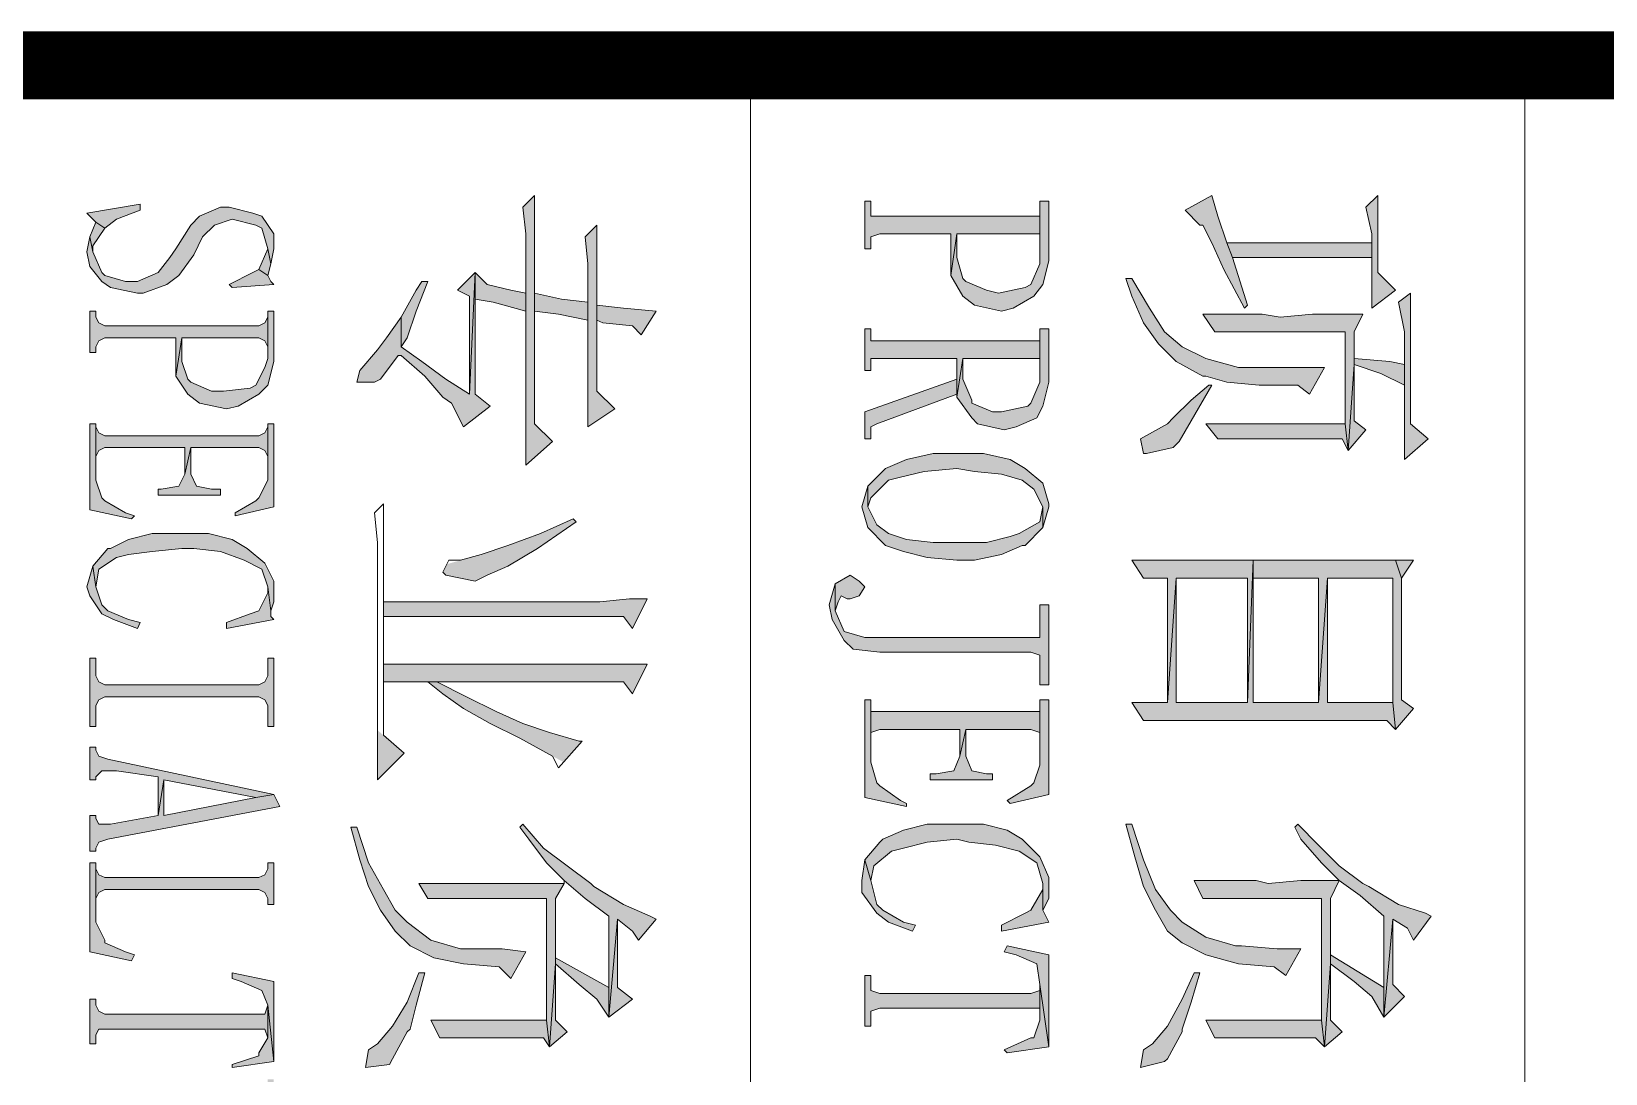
# Model space of a CAD drawing. Header units: millimetres. Extents: x 53009415 to 54059915, y 20499171 to 20796171.
# Drawn here: x 53899202 to 53907332, y 20528967 to 20534346 of the extents above; entities that cross this region are included whole.
import ezdxf

# ---------------------------------------------------------------- set-up
doc = ezdxf.new("R2010")
doc.units = ezdxf.units.MM
doc.header["$LTSCALE"] = 1000
doc.layers.add('PUB_TITLE', color=7, linetype='Continuous', lineweight=20)

# ---------------------------------------------------------------- blocks, each defined once
blk = doc.blocks.new('2015AACI_TQ_A2')
at = {"layer": 'PUB_TITLE'}
h = blk.add_hatch(color=256, dxfattribs=at)
h.dxf.hatch_style = 1
h.paths.add_polyline_path([(-5801.5, 10242), (-5816.8, 10242), (-5816.8, 10092), (-5801.5, 10098.1)])
h.paths.add_polyline_path([(-5767.8, 10266.5), (-5786.2, 10248.2), (-5865.8, 10248.2), (-5853.5, 10235.9), (-5826, 10242), (-5816.8, 10242), (-5801.5, 10242), (-5749.4, 10242)])
h.paths.add_polyline_path([(-5789.2, 10088.9), (-5749.4, 10110.3), (-5752.5, 10113.4), (-5801.5, 10098.1), (-5816.8, 10092), (-5844.3, 10082.8), (-5865.8, 10076.6), (-5850.5, 10049.1), (-5835.2, 10064.4), (-5835.2, 10067.5), (-5816.8, 10076.6)])
h.paths.add_polyline_path([(-5614.6, 10300.2), (-5630, 10281.8), (-5764.7, 10281.8), (-5755.5, 10269.6), (-5724.9, 10275.7), (-5691.2, 10275.7), (-5669.8, 10275.7), (-5593.2, 10275.7)])
h.paths.add_polyline_path([(-5669.8, 10275.7), (-5691.2, 10275.7), (-5694.3, 10260.4), (-5697.3, 10223.7), (-5691.2, 10223.7), (-5682, 10251.2)])
h.paths.add_polyline_path([(-5724.9, 10214.5), (-5630, 10214.5), (-5602.4, 10217.5), (-5691.2, 10223.7), (-5724.9, 10223.7), (-5743.3, 10232.8), (-5743.3, 10214.5), (-5743.3, 10180.8), (-5740.2, 10147.1), (-5743.3, 10128.7), (-5743.3, 10095), (-5743.3, 10067.5), (-5724.9, 10079.7)])
h.paths.add_polyline_path([(-5688.1, 10193), (-5688.1, 10165.5), (-5688.1, 10131.8), (-5688.1, 10104.2), (-5697.3, 10070.5), (-5709.6, 10046), (-5724.9, 10027.6), (-5749.4, 10012.3), (-5780, 9993.9), (-5780, 9987.8), (-5761.7, 9993.9), (-5734.1, 10006.2), (-5712.6, 10021.5), (-5694.3, 10039.9), (-5679, 10067.5), (-5679, 10070.5), (-5672.8, 10092), (-5669.8, 10125.6), (-5669.8, 10165.5), (-5660.6, 10177.7)])
h.paths.add_polyline_path([(-5614.6, 10211.4), (-5602.4, 10217.5), (-5630, 10214.5), (-5630, 10070.5), (-5614.6, 10082.8), (-5614.6, 10098.1), (-5614.6, 10128.7)], flags=17)
h.paths.add_polyline_path([(-5623.8, 10235.9), (-5633, 10223.7), (-5691.2, 10223.7), (-5602.4, 10217.5)])
h.paths.add_polyline_path([(-5605.4, 10036.8), (-5611.6, 10043), (-5633, 10055.2), (-5669.8, 10076.6), (-5669.8, 10073.6), (-5654.5, 10055.2), (-5636.1, 10036.8), (-5630, 10030.7), (-5614.6, 10003.1), (-5599.3, 10006.2), (-5599.3, 10009.3)])
h = blk.add_hatch(color=256, dxfattribs=at)
h.dxf.hatch_style = 1
h.paths.add_polyline_path([(-5121.5, 10254.3), (-5048, 10254.3), (-5017.4, 10254.3), (-5118.5, 10263.5), (-5109.3, 10278.8), (-5097, 10284.9), (-5121.5, 10303.3), (-5124.6, 10297.2), (-5133.8, 10269.6), (-5152.2, 10239), (-5155.2, 10232.8), (-5173.6, 10208.3), (-5195, 10186.9), (-5216.5, 10165.5), (-5213.4, 10162.4), (-5201.2, 10168.5), (-5176.7, 10190), (-5158.3, 10208.3), (-5143, 10229.8)])
h.paths.add_polyline_path([(-5038.8, 10275.7), (-5051.1, 10263.5), (-5118.5, 10263.5), (-5017.4, 10254.3)], flags=17)
h.paths.add_polyline_path([(-5017.4, 10254.3), (-5048, 10254.3), (-5081.7, 10199.2), (-5072.5, 10199.2), (-5054.2, 10223.7), (-5038.8, 10242)], flags=17)
h.paths.add_polyline_path([(-5139.9, 10190), (-5014.3, 10190), (-4986.8, 10193), (-5072.5, 10199.2), (-5139.9, 10199.2), (-5158.3, 10208.3), (-5158.3, 10202.2), (-5158.3, 10168.5), (-5155.2, 10134.8), (-5158.3, 10122.6), (-5158.3, 10088.9), (-5158.3, 10058.3), (-5139.9, 10067.5)])
h.paths.add_polyline_path([(-4996, 10183.8), (-4986.8, 10193), (-5014.3, 10190), (-5014.3, 10070.5), (-4996, 10079.7), (-4996, 10082.8), (-4996, 10107.3), (-4996, 10141)], flags=17)
h.paths.add_polyline_path([(-5002.1, 10211.4), (-5014.3, 10199.2), (-5072.5, 10199.2), (-4986.8, 10193)])
h.paths.add_polyline_path([(-5069.5, 10141), (-5060.3, 10153.2), (-5087.8, 10168.5), (-5087.8, 10144), (-5090.9, 10107.3), (-5090.9, 10101.1), (-5100.1, 10070.5), (-5115.4, 10046), (-5127.7, 10033.8), (-5149.1, 10018.4), (-5179.7, 10006.2), (-5216.5, 9993.9), (-5216.5, 9987.8), (-5182.8, 9997), (-5152.2, 10006.2), (-5127.7, 10018.4), (-5106.2, 10030.7), (-5094, 10046), (-5081.7, 10070.5), (-5072.5, 10104.2)])
h.paths.add_polyline_path([(-5002.1, 10046), (-5005.1, 10046), (-5032.7, 10055.2), (-5063.3, 10064.4), (-5063.3, 10058.3), (-5035.8, 10046), (-5008.2, 10030.7), (-4989.8, 10015.4), (-4983.7, 10006.2), (-4965.3, 10003.1), (-4971.5, 10027.6), (-4974.5, 10030.7)])
h = blk.add_hatch(color=256, dxfattribs=at)
h.dxf.hatch_style = 1
h.paths.add_polyline_path([(-5470.7, 10186.9), (-5342.1, 10186.9), (-5470.7, 10196.1), (-5470.7, 10263.5), (-5342.1, 10263.5), (-5314.5, 10266.5), (-5335.9, 10284.9), (-5345.1, 10272.7), (-5470.7, 10272.7), (-5489.1, 10266.5), (-5489.1, 10239), (-5489.1, 10205.3), (-5489.1, 10171.6), (-5489.1, 10134.8), (-5489.1, 10119.5), (-5470.7, 10119.5)])
h.paths.add_polyline_path([(-5489.1, 10284.9), (-5489.1, 10266.5), (-5470.7, 10272.7)], flags=17)
h.paths.add_polyline_path([(-5323.7, 10257.3), (-5314.5, 10266.5), (-5342.1, 10263.5), (-5342.1, 10196.1), (-5470.7, 10196.1), (-5342.1, 10186.9), (-5342.1, 10119.5), (-5470.7, 10119.5), (-5489.1, 10119.5), (-5342.1, 10113.4), (-5342.1, 10039.9), (-5470.7, 10039.9), (-5342.1, 10030.7), (-5342.1, 9993.9), (-5323.7, 10006.2), (-5323.7, 10021.5), (-5323.7, 10061.3)])
h.paths.add_polyline_path([(-5470.7, 10113.4), (-5342.1, 10113.4), (-5489.1, 10119.5), (-5489.1, 10079.7), (-5489.1, 10046), (-5489.1, 10018.4), (-5489.1, 9993.9), (-5470.7, 10006.2), (-5470.7, 10030.7), (-5342.1, 10030.7), (-5470.7, 10039.9)], flags=17)
h = blk.add_hatch(color=256, dxfattribs=at)
h.dxf.hatch_style = 1
h.paths.add_polyline_path([(-5826, 9807.1), (-5795.3, 9807.1), (-5783.1, 9807.1), (-5826, 9813.2), (-5826, 9889.8), (-5826, 9899), (-5844.3, 9899), (-5844.3, 9889.8), (-5844.3, 9733.6), (-5844.3, 9724.4), (-5853.5, 9724.4), (-5859.7, 9724.4), (-5859.7, 9718.3), (-5810.7, 9718.3), (-5810.7, 9724.4), (-5816.8, 9724.4), (-5822.9, 9724.4), (-5826, 9733.6)])
h.paths.add_polyline_path([(-5746.3, 9859.2), (-5749.4, 9871.4), (-5761.7, 9892.9), (-5773.9, 9902.1), (-5798.4, 9908.2), (-5859.7, 9908.2), (-5859.7, 9899), (-5853.5, 9899), (-5804.5, 9899), (-5795.3, 9899), (-5773.9, 9889.8), (-5770.8, 9883.7), (-5764.7, 9856.1), (-5767.8, 9843.9), (-5777, 9822.4), (-5780, 9819.4), (-5801.5, 9813.2), (-5826, 9813.2), (-5783.1, 9807.1), (-5761.7, 9819.4), (-5752.5, 9831.6)])
h.paths.add_polyline_path([(-5697.3, 9889.8), (-5697.3, 9899), (-5715.7, 9899), (-5715.7, 9889.8), (-5715.7, 9733.6), (-5715.7, 9724.4), (-5721.8, 9724.4), (-5728, 9724.4), (-5728, 9718.3), (-5685.1, 9718.3), (-5685.1, 9724.4), (-5691.2, 9724.4), (-5697.3, 9724.4), (-5697.3, 9733.6), (-5697.3, 9813.2), (-5675.9, 9813.2), (-5660.6, 9813.2), (-5657.5, 9813.2), (-5697.3, 9819.4)])
h.paths.add_polyline_path([(-5626.9, 9874.5), (-5636.1, 9895.9), (-5648.3, 9902.1), (-5672.8, 9908.2), (-5728, 9908.2), (-5728, 9899), (-5721.8, 9899), (-5679, 9899), (-5672.8, 9899), (-5651.4, 9889.8), (-5648.3, 9886.7), (-5642.2, 9859.2), (-5642.2, 9850), (-5651.4, 9828.6), (-5654.5, 9828.6), (-5675.9, 9819.4), (-5697.3, 9819.4), (-5657.5, 9813.2), (-5636.1, 9828.6), (-5630, 9834.7), (-5623.8, 9862.2)])
h.paths.add_polyline_path([(-5660.6, 9813.2), (-5675.9, 9813.2), (-5642.2, 9718.3), (-5614.6, 9718.3), (-5614.6, 9724.4), (-5620.8, 9724.4), (-5626.9, 9724.4), (-5630, 9730.5)])
h.paths.add_polyline_path([(-5580.9, 9831.6), (-5577.9, 9859.2), (-5571.8, 9880.6), (-5562.6, 9892.9), (-5544.2, 9902.1), (-5522.8, 9902.1), (-5544.2, 9908.2), (-5547.3, 9908.2), (-5568.7, 9902.1), (-5584, 9883.7), (-5593.2, 9868.4), (-5599.3, 9840.8), (-5599.3, 9813.2), (-5599.3, 9788.7), (-5593.2, 9761.2), (-5584, 9739.7), (-5565.6, 9721.4), (-5544.2, 9721.4), (-5553.4, 9724.4), (-5571.8, 9742.8), (-5574.8, 9755.1), (-5580.9, 9779.6), (-5584, 9813.2)])
h.paths.add_polyline_path([(-5495.2, 9859.2), (-5504.4, 9880.6), (-5504.4, 9883.7), (-5522.8, 9902.1), (-5544.2, 9902.1), (-5528.9, 9899), (-5516.6, 9877.6), (-5513.6, 9868.4), (-5507.4, 9843.9), (-5507.4, 9813.2), (-5507.4, 9788.7), (-5510.5, 9761.2), (-5516.6, 9742.8), (-5525.8, 9730.5), (-5544.2, 9721.4), (-5565.6, 9721.4), (-5544.2, 9715.2), (-5522.8, 9721.4), (-5504.4, 9739.7), (-5498.3, 9758.1), (-5492.1, 9782.6), (-5489.1, 9813.2), (-5489.1, 9831.6)])
h.paths.add_polyline_path([(-5394.1, 9889.8), (-5391.1, 9899), (-5384.9, 9899), (-5360.4, 9899), (-5360.4, 9908.2), (-5443.1, 9908.2), (-5443.1, 9899), (-5418.6, 9899), (-5409.4, 9899), (-5409.4, 9889.8), (-5409.4, 9733.6), (-5409.4, 9718.3), (-5415.6, 9696.9), (-5437, 9687.7), (-5464.6, 9687.7), (-5443.1, 9681.5), (-5427.8, 9684.6), (-5406.4, 9696.9), (-5397.2, 9706), (-5394.1, 9733.6)])
h.paths.add_polyline_path([(-5452.3, 9712.2), (-5461.5, 9718.3), (-5467.6, 9712.2), (-5473.8, 9703), (-5464.6, 9687.7), (-5437, 9687.7), (-5446.2, 9690.7), (-5452.3, 9693.8), (-5449.2, 9699.9), (-5449.2, 9703)])
h.paths.add_polyline_path([(-5314.5, 9816.3), (-5286.9, 9816.3), (-5314.5, 9822.4), (-5314.5, 9889.8), (-5311.4, 9899), (-5332.9, 9899), (-5332.9, 9889.8), (-5332.9, 9733.6), (-5332.9, 9724.4), (-5311.4, 9724.4), (-5314.5, 9733.6)])
h.paths.add_polyline_path([(-5262.4, 9850), (-5268.5, 9850), (-5268.5, 9843.9), (-5271.6, 9828.6), (-5286.9, 9822.4), (-5314.5, 9822.4), (-5286.9, 9816.3), (-5271.6, 9810.2), (-5268.5, 9791.8), (-5268.5, 9785.7), (-5262.4, 9785.7)])
h.paths.add_polyline_path([(-5247.1, 9908.2), (-5345.1, 9908.2), (-5345.1, 9899), (-5342.1, 9899), (-5277.7, 9899), (-5259.4, 9892.9), (-5256.3, 9889.8), (-5241, 9865.3), (-5237.9, 9868.4)])
h.paths.add_polyline_path([(-5234.9, 9761.2), (-5237.9, 9761.2), (-5241, 9755.1), (-5256.3, 9733.6), (-5259.4, 9730.5), (-5280.8, 9724.4), (-5308.4, 9724.4), (-5339, 9724.4), (-5345.1, 9724.4), (-5345.1, 9718.3), (-5244, 9718.3)])
h.paths.add_polyline_path([(-5201.2, 9813.2), (-5198.1, 9825.5), (-5195, 9853.1), (-5188.9, 9877.6), (-5176.7, 9895.9), (-5155.2, 9902.1), (-5127.7, 9902.1), (-5139.9, 9908.2), (-5152.2, 9908.2), (-5161.4, 9908.2), (-5182.8, 9899), (-5201.2, 9880.6), (-5210.4, 9865.3), (-5216.5, 9840.8), (-5216.5, 9810.2), (-5216.5, 9782.6), (-5210.4, 9758.1), (-5201.2, 9736.7), (-5198.1, 9733.6), (-5179.7, 9718.3), (-5158.3, 9724.4), (-5173.6, 9727.5), (-5188.9, 9745.9), (-5192, 9758.1), (-5198.1, 9782.6)])
h.paths.add_polyline_path([(-5115.4, 9908.2), (-5121.5, 9905.1), (-5127.7, 9902.1), (-5149.1, 9902.1), (-5127.7, 9889.8), (-5124.6, 9883.7), (-5112.3, 9859.2), (-5106.2, 9859.2)])
h.paths.add_polyline_path([(-5124.6, 9730.5), (-5115.4, 9742.8), (-5106.2, 9767.3), (-5112.3, 9770.4), (-5115.4, 9758.1), (-5127.7, 9736.7), (-5133.8, 9730.5), (-5158.3, 9724.4), (-5179.7, 9718.3), (-5158.3, 9715.2), (-5146, 9715.2)])
h.paths.add_polyline_path([(-5026.6, 9886.7), (-5026.6, 9899), (-5045, 9899), (-5041.9, 9889.8), (-5041.9, 9733.6), (-5045, 9724.4), (-5051.1, 9724.4), (-5060.3, 9724.4), (-5060.3, 9718.3), (-5008.2, 9718.3), (-5008.2, 9724.4), (-5017.4, 9724.4), (-5023.5, 9724.4), (-5026.6, 9733.6)])
h.paths.add_polyline_path([(-5072.5, 9895.9), (-5051.1, 9899), (-4986.8, 9908.2), (-5081.7, 9908.2), (-5090.9, 9865.3), (-5084.8, 9862.2), (-5081.7, 9874.5)])
h.paths.add_polyline_path([(-4986.8, 9908.2), (-5051.1, 9899), (-5014.3, 9899), (-4996, 9892.9), (-4996, 9889.8), (-4983.7, 9862.2), (-4980.6, 9865.3)])
h = blk.add_hatch(color=256, dxfattribs=at)
h.dxf.hatch_style = 1
h.paths.add_polyline_path([(-5731, 9478.2), (-5721.8, 9487.3), (-5746.3, 9502.7), (-5749.4, 9469), (-5752.5, 9441.4), (-5737.1, 9441.4), (-5734.1, 9447.5)])
h.paths.add_polyline_path([(-5645.3, 9459.8), (-5663.6, 9441.4), (-5737.1, 9441.4), (-5752.5, 9441.4), (-5835.2, 9441.4), (-5822.9, 9429.2), (-5795.3, 9432.2), (-5755.5, 9432.2), (-5737.1, 9432.2), (-5626.9, 9432.2)])
h.paths.add_polyline_path([(-5737.1, 9432.2), (-5755.5, 9432.2), (-5758.6, 9404.7), (-5764.7, 9377.1), (-5746.3, 9377.1), (-5743.3, 9401.6)])
h.paths.add_polyline_path([(-5611.6, 9395.5), (-5630, 9377.1), (-5746.3, 9377.1), (-5764.7, 9377.1), (-5865.8, 9377.1), (-5853.5, 9364.8), (-5826, 9367.9), (-5764.7, 9367.9), (-5746.3, 9367.9), (-5587.1, 9367.9)])
h.paths.add_polyline_path([(-5746.3, 9367.9), (-5764.7, 9367.9), (-5767.8, 9352.6), (-5773.9, 9328.1), (-5786.2, 9315.8), (-5758.6, 9315.8), (-5755.5, 9334.2)])
h.paths.add_polyline_path([(-5786.2, 9315.8), (-5767.8, 9297.5), (-5761.7, 9309.7), (-5660.6, 9309.7)], flags=17)
h.paths.add_polyline_path([(-5648.3, 9331.1), (-5660.6, 9315.8), (-5758.6, 9315.8), (-5786.2, 9315.8), (-5660.6, 9309.7), (-5675.9, 9285.2), (-5694.3, 9260.7), (-5709.6, 9239.3), (-5740.2, 9239.3), (-5718.8, 9224), (-5706.5, 9214.8), (-5685.1, 9196.4), (-5672.8, 9193.3), (-5672.8, 9211.7), (-5675.9, 9217.8), (-5700.4, 9236.2), (-5700.4, 9239.3), (-5679, 9263.8), (-5657.5, 9282.1), (-5651.4, 9291.3), (-5626.9, 9303.6)])
h.paths.add_polyline_path([(-5718.8, 9245.4), (-5746.3, 9254.6), (-5777, 9266.8), (-5777, 9260.7), (-5767.8, 9254.6), (-5740.2, 9239.3), (-5709.6, 9239.3)], flags=17)
h = blk.add_hatch(color=256, dxfattribs=at)
h.dxf.hatch_style = 1
h.paths.add_polyline_path([(-5118.5, 9462.8), (-5106.2, 9478.2), (-5097, 9484.3), (-5118.5, 9502.7), (-5121.5, 9496.5), (-5133.8, 9469), (-5152.2, 9438.3), (-5155.2, 9435.3), (-5173.6, 9410.8), (-5192, 9386.3), (-5216.5, 9364.8), (-5213.4, 9361.8), (-5201.2, 9371), (-5176.7, 9389.3), (-5158.3, 9407.7), (-5139.9, 9429.2), (-5121.5, 9453.7), (-5048, 9453.7), (-5017.4, 9453.7)])
h.paths.add_polyline_path([(-5035.8, 9478.2), (-5048, 9462.8), (-5118.5, 9462.8), (-5017.4, 9453.7)], flags=17)
h.paths.add_polyline_path([(-5017.4, 9453.7), (-5048, 9453.7), (-5078.7, 9398.5), (-5072.5, 9398.5), (-5051.1, 9423), (-5035.8, 9441.4)], flags=17)
h.paths.add_polyline_path([(-5139.9, 9389.3), (-5014.3, 9389.3), (-4986.8, 9392.4), (-5072.5, 9398.5), (-5139.9, 9398.5), (-5155.2, 9407.7), (-5155.2, 9401.6), (-5155.2, 9367.9), (-5155.2, 9334.2), (-5155.2, 9322), (-5155.2, 9291.3), (-5155.2, 9257.6), (-5139.9, 9266.8)])
h.paths.add_polyline_path([(-4996, 9386.3), (-4986.8, 9392.4), (-5014.3, 9389.3), (-5014.3, 9269.9), (-4996, 9279.1), (-4996, 9285.2), (-4996, 9306.6), (-4996, 9340.3)], flags=17)
h.paths.add_polyline_path([(-5002.1, 9410.8), (-5014.3, 9398.5), (-5072.5, 9398.5), (-4986.8, 9392.4)])
h.paths.add_polyline_path([(-5069.5, 9340.3), (-5057.2, 9352.6), (-5084.8, 9367.9), (-5087.8, 9343.4), (-5087.8, 9306.6), (-5087.8, 9300.5), (-5097, 9269.9), (-5115.4, 9245.4), (-5127.7, 9233.1), (-5149.1, 9220.9), (-5176.7, 9205.6), (-5213.4, 9193.3), (-5213.4, 9187.2), (-5179.7, 9196.4), (-5152.2, 9205.6), (-5127.7, 9217.8), (-5106.2, 9233.1), (-5090.9, 9248.5), (-5078.7, 9273), (-5072.5, 9303.6)])
h.paths.add_polyline_path([(-5002.1, 9245.4), (-5005.1, 9248.5), (-5029.7, 9254.6), (-5063.3, 9263.8), (-5063.3, 9257.6), (-5032.7, 9245.4), (-5008.2, 9230.1), (-4989.8, 9214.8), (-4983.7, 9205.6), (-4965.3, 9202.5), (-4968.4, 9227), (-4974.5, 9230.1)])
h = blk.add_hatch(color=256, dxfattribs=at)
h.dxf.hatch_style = 1
h.paths.add_polyline_path([(-5467.6, 9315.8), (-5473.8, 9328.1), (-5482.9, 9349.5), (-5501.3, 9380.2), (-5528.9, 9420), (-5531.9, 9416.9), (-5516.6, 9383.2), (-5504.4, 9349.5), (-5495.2, 9322), (-5485, 9286.2), (-5476.8, 9282.1), (-5473.8, 9285.2)])
h.paths.add_polyline_path([(-5449.2, 9493.5), (-5449.2, 9475.1), (-5446.2, 9444.5), (-5446.2, 9220.9), (-5430.9, 9220.9), (-5430.9, 9469), (-5418.6, 9478.2)])
h.paths.add_polyline_path([(-5381.9, 9220.9), (-5363.5, 9220.9), (-5363.5, 9266.8), (-5363.5, 9276), (-5363.5, 9469), (-5351.2, 9478.2), (-5381.9, 9493.5), (-5381.9, 9472), (-5381.9, 9444.5)])
h.paths.add_polyline_path([(-5301.5, 9425.4), (-5311.4, 9392.4), (-5320.6, 9364.8), (-5332.9, 9337.3), (-5348.2, 9306.6), (-5363.5, 9276), (-5363.5, 9266.8), (-5351.2, 9282.1), (-5335.9, 9303.6), (-5320.6, 9331.1), (-5305.3, 9361.8), (-5280.7, 9406.9)])
h.paths.add_polyline_path([(-5262.4, 9214.8), (-5290, 9242.3), (-5313.6, 9214.8)])
h = blk.add_hatch(color=256, dxfattribs=at)
h.dxf.hatch_style = 1
h.paths.add_polyline_path([(-5773.9, 8997.3), (-5783.1, 9009.6), (-5804.5, 9024.9), (-5822.9, 9034.1), (-5835.2, 9046.3), (-5841.3, 9064.7), (-5835.2, 9089.2), (-5832.1, 9095.3), (-5810.7, 9101.4), (-5795.3, 9104.5), (-5810.7, 9107.6), (-5826, 9107.6), (-5844.3, 9095.3), (-5847.4, 9086.1), (-5853.5, 9061.6), (-5853.5, 9052.4), (-5844.3, 9031), (-5835.2, 9021.8), (-5810.7, 9006.5), (-5801.5, 9000.4), (-5786.2, 8988.1), (-5777, 8966.7), (-5777, 8954.4), (-5783.1, 8933), (-5786.2, 8929.9), (-5807.6, 8920.7), (-5822.9, 8917.7), (-5807.6, 8914.6), (-5792.3, 8917.7), (-5777, 8929.9), (-5770.8, 8939.1), (-5764.7, 8966.7), (-5764.7, 8972.8)])
h.paths.add_polyline_path([(-5773.9, 9107.6), (-5777, 9104.5), (-5783.1, 9101.4), (-5789.2, 9092.3), (-5786.2, 9086.1), (-5773.9, 9061.6), (-5770.8, 9064.7)], flags=17)
h.paths.add_polyline_path([(-5783.1, 9101.4), (-5795.3, 9104.5), (-5810.7, 9101.4), (-5789.2, 9092.3)], flags=17)
h.paths.add_polyline_path([(-5838.2, 8923.8), (-5832.1, 8933), (-5841.3, 8945.2), (-5850.5, 8969.7), (-5856.6, 8969.7), (-5847.4, 8914.6), (-5841.3, 8920.7)])
h.paths.add_polyline_path([(-5832.1, 8933), (-5838.2, 8923.8), (-5822.9, 8917.7), (-5807.6, 8920.7), (-5813.7, 8920.7)], flags=17)
h.paths.add_polyline_path([(-5718.8, 9006.5), (-5691.2, 9006.5), (-5679, 9006.5), (-5718.8, 9012.6), (-5718.8, 9092.3), (-5715.7, 9098.4), (-5709.6, 9101.4), (-5740.2, 9101.4), (-5734.1, 9098.4), (-5731, 9092.3), (-5731, 8933), (-5734.1, 8926.9), (-5740.2, 8923.8), (-5746.3, 8923.8), (-5746.3, 8917.7), (-5703.5, 8917.7), (-5703.5, 8923.8), (-5709.6, 8923.8), (-5715.7, 8926.9), (-5718.8, 8933)])
h.paths.add_polyline_path([(-5651.4, 9031), (-5645.3, 9058.6), (-5648.3, 9070.8), (-5660.6, 9092.3), (-5669.8, 9101.4), (-5694.3, 9107.6), (-5746.3, 9107.6), (-5746.3, 9101.4), (-5740.2, 9101.4), (-5697.3, 9101.4), (-5688.1, 9098.4), (-5669.8, 9089.2), (-5666.7, 9083.1), (-5663.6, 9055.5), (-5663.6, 9043.3), (-5672.8, 9021.8), (-5675.9, 9018.7), (-5694.3, 9012.6), (-5718.8, 9012.6), (-5679, 9006.5), (-5660.6, 9018.7)])
h.paths.add_polyline_path([(-5605.4, 9092.3), (-5602.4, 9098.4), (-5596.3, 9101.4), (-5626.9, 9101.4), (-5620.8, 9098.4), (-5617.7, 9092.3), (-5617.7, 8933), (-5620.8, 8926.9), (-5626.9, 8923.8), (-5596.3, 8923.8), (-5602.4, 8926.9), (-5605.4, 8933), (-5605.4, 9015.7), (-5577.9, 9015.7), (-5605.4, 9021.8)])
h.paths.add_polyline_path([(-5556.4, 9052.4), (-5562.6, 9052.4), (-5562.6, 9043.3), (-5565.6, 9027.9), (-5577.9, 9021.8), (-5605.4, 9021.8), (-5577.9, 9015.7), (-5565.6, 9009.6), (-5562.6, 8991.2), (-5562.6, 8988.1), (-5556.4, 8988.1)])
h.paths.add_polyline_path([(-5544.2, 9107.6), (-5630, 9107.6), (-5630, 9101.4), (-5626.9, 9101.4), (-5571.8, 9101.4), (-5553.4, 9092.3), (-5550.3, 9089.2), (-5538.1, 9067.8), (-5535, 9067.8)])
h.paths.add_polyline_path([(-5531.9, 8960.6), (-5535, 8963.6), (-5538.1, 8954.4), (-5550.3, 8933), (-5553.4, 8929.9), (-5571.8, 8923.8), (-5596.3, 8923.8), (-5626.9, 8923.8), (-5630, 8923.8), (-5630, 8917.7), (-5541.1, 8917.7)])
h.paths.add_polyline_path([(-5501.3, 9012.6), (-5501.3, 9024.9), (-5498.3, 9052.4), (-5489.1, 9076.9), (-5479.9, 9095.3), (-5461.5, 9101.4), (-5437, 9104.5), (-5446.2, 9107.6), (-5458.4, 9107.6), (-5467.6, 9107.6), (-5486, 9098.4), (-5501.3, 9080), (-5510.5, 9064.7), (-5516.6, 9040.2), (-5516.6, 9012.6), (-5516.6, 8982), (-5510.5, 8957.5), (-5501.3, 8939.1), (-5501.3, 8936.1), (-5482.9, 8920.7), (-5461.5, 8923.8), (-5479.9, 8926.9), (-5492.1, 8945.2), (-5495.2, 8957.5), (-5498.3, 8982)])
h.paths.add_polyline_path([(-5427.8, 9107.6), (-5430.9, 9104.5), (-5437, 9104.5), (-5461.5, 9101.4), (-5455.4, 9101.4), (-5437, 9092.3), (-5433.9, 9083.1), (-5424.7, 9058.6), (-5418.6, 9058.6)])
h.paths.add_polyline_path([(-5427.8, 8942.2), (-5418.6, 8966.7), (-5424.7, 8969.7), (-5427.8, 8957.5), (-5437, 8936.1), (-5443.1, 8929.9), (-5461.5, 8923.8), (-5482.9, 8920.7), (-5461.5, 8914.6), (-5452.3, 8917.7), (-5433.9, 8929.9)])
h = blk.add_hatch(color=256, dxfattribs=at)
h.dxf.hatch_style = 1
h.paths.add_polyline_path([(-5348.2, 9092.3), (-5345.1, 9098.4), (-5339, 9101.4), (-5317.6, 9101.4), (-5317.6, 9107.6), (-5388, 9107.6), (-5388, 9101.4), (-5369.6, 9101.4), (-5363.5, 9098.4), (-5360.4, 9092.3), (-5360.4, 8933), (-5363.5, 8926.9), (-5369.6, 8923.8), (-5388, 8923.8), (-5388, 8917.7), (-5317.6, 8917.7), (-5317.6, 8923.8), (-5339, 8923.8), (-5345.1, 8926.9), (-5348.2, 8933)])
h.paths.add_polyline_path([(-5265.5, 8988.1), (-5225.7, 8988.1), (-5262.4, 8994.2), (-5244, 9089.2), (-5247.1, 9107.6), (-5283.9, 8936.1), (-5286.9, 8926.9), (-5293, 8923.8), (-5296.1, 8923.8), (-5296.1, 8917.7), (-5262.4, 8917.7), (-5262.4, 8923.8), (-5265.5, 8923.8), (-5271.6, 8929.9), (-5271.6, 8945.2)])
h.paths.add_polyline_path([(-5234.9, 9113.7), (-5247.1, 9107.6), (-5244, 9089.2), (-5225.7, 8994.2), (-5262.4, 8994.2), (-5225.7, 8988.1), (-5216.5, 8939.1), (-5216.5, 8926.9), (-5222.6, 8923.8), (-5225.7, 8923.8), (-5225.7, 8917.7), (-5188.9, 8917.7), (-5188.9, 8923.8), (-5192, 8923.8), (-5198.1, 8926.9), (-5201.2, 8936.1)])
h.paths.add_polyline_path([(-5149.1, 9092.3), (-5146, 9098.4), (-5139.9, 9101.4), (-5133.8, 9101.4), (-5133.8, 9107.6), (-5176.7, 9107.6), (-5176.7, 9101.4), (-5170.5, 9101.4), (-5164.4, 9098.4), (-5161.4, 9092.3), (-5161.4, 8933), (-5164.4, 8926.9), (-5170.5, 8923.8), (-5139.9, 8923.8), (-5146, 8926.9), (-5149.1, 8933)])
h.paths.add_polyline_path([(-5075.6, 8960.6), (-5081.7, 8963.6), (-5084.8, 8954.4), (-5094, 8933), (-5097, 8933), (-5115.4, 8923.8), (-5139.9, 8923.8), (-5170.5, 8923.8), (-5176.7, 8923.8), (-5176.7, 8917.7), (-5084.8, 8917.7)])
h.paths.add_polyline_path([(-5005.1, 9089.2), (-5005.1, 9098.4), (-4996, 9101.4), (-5029.7, 9101.4), (-5020.5, 9098.4), (-5020.5, 9089.2), (-5020.5, 8933), (-5023.5, 8926.9), (-5029.7, 8923.8), (-5035.8, 8923.8), (-5035.8, 8917.7), (-4989.8, 8917.7), (-4989.8, 8923.8), (-4999, 8923.8), (-5005.1, 8926.9), (-5005.1, 8933)])
h.paths.add_polyline_path([(-5029.7, 9101.4), (-4971.5, 9107.6), (-5054.2, 9107.6), (-5063.3, 9064.7), (-5057.2, 9064.7), (-5054.2, 9073.9), (-5045, 9095.3)])
h.paths.add_polyline_path([(-4971.5, 9107.6), (-5029.7, 9101.4), (-4996, 9101.4), (-4980.6, 9092.3), (-4977.6, 9092.3), (-4968.4, 9064.7), (-4965.3, 9064.7)])
h.paths.add_polyline_path([(-4916.3, 9101.4), (-4910.2, 9101.4), (-4910.2, 9107.6), (-4953.1, 9107.6), (-4953.1, 9101.4), (-4950, 9101.4), (-4943.9, 9095.3), (-4937.8, 9089.2), (-4907.1, 8991.2), (-4907.1, 8933), (-4910.2, 8926.9), (-4916.3, 8923.8), (-4922.5, 8923.8), (-4922.5, 8917.7), (-4876.5, 8917.7), (-4876.5, 8923.8), (-4885.7, 8923.8), (-4891.8, 8926.9), (-4891.8, 8933), (-4891.8, 8997.3), (-4898, 9003.4), (-4922.5, 9086.1), (-4922.5, 9095.3)])
h.paths.add_polyline_path([(-4848.9, 9107.6), (-4882.6, 9107.6), (-4882.6, 9101.4), (-4873.5, 9095.3), (-4873.5, 9086.1), (-4898, 9003.4), (-4891.8, 8997.3), (-4864.3, 9083.1), (-4858.1, 9095.3), (-4852, 9101.4), (-4848.9, 9101.4)])
for p, q in [((-6000, 10400), (0, 10400)), ((-6000, 9600), (0, 9600))]:
    blk.add_line(p, q, dxfattribs=at)
at = {"layer": 'PUB_TITLE', "const_width": 70}
blk.add_lwpolyline([(-6000, 40000), (-6000, 0)], dxfattribs=at)
at = {"layer": 'PUB_TITLE'}
blk.add_lwpolyline([(-6000, 0), (0, 0), (0, 40000), (-6000, 40000)], close=True, dxfattribs=at)
at = {"layer": 'PUB_TITLE', "lineweight": 0}
for points in [[(-5614.6, 10300.2), (-5630, 10281.8), (-5764.7, 10281.8), (-5755.5, 10269.6), (-5755.5, 10269.6), (-5724.9, 10275.7), (-5691.2, 10275.7), (-5669.8, 10275.7), (-5593.2, 10275.7)], [(-5121.5, 10303.3), (-5124.6, 10297.2), (-5133.8, 10269.6), (-5152.2, 10239), (-5155.2, 10232.8), (-5173.6, 10208.3), (-5195, 10186.9), (-5216.5, 10165.5), (-5213.4, 10162.4), (-5201.2, 10168.5), (-5176.7, 10190), (-5158.3, 10208.3), (-5143, 10229.8), (-5121.5, 10254.3), (-5048, 10254.3), (-5017.4, 10254.3), (-5118.5, 10263.5), (-5109.3, 10278.8), (-5097, 10284.9)], [(-5489.1, 10284.9), (-5489.1, 10266.5), (-5470.7, 10272.7)], [(-5335.9, 10284.9), (-5345.1, 10272.7), (-5470.7, 10272.7), (-5489.1, 10266.5), (-5489.1, 10239), (-5489.1, 10205.3), (-5489.1, 10171.6), (-5489.1, 10134.8), (-5489.1, 10119.5), (-5470.7, 10119.5), (-5470.7, 10186.9), (-5342.1, 10186.9), (-5470.7, 10196.1), (-5470.7, 10263.5), (-5342.1, 10263.5), (-5314.5, 10266.5)], [(-5767.8, 10266.5), (-5786.2, 10248.2), (-5865.8, 10248.2), (-5853.5, 10235.9), (-5853.5, 10235.9), (-5826, 10242), (-5816.8, 10242), (-5801.5, 10242), (-5749.4, 10242)], [(-5669.8, 10275.7), (-5691.2, 10275.7), (-5694.3, 10260.4), (-5697.3, 10223.7), (-5724.9, 10223.7), (-5691.2, 10223.7), (-5682, 10251.2)], [(-5314.5, 10266.5), (-5342.1, 10263.5), (-5342.1, 10196.1), (-5470.7, 10196.1), (-5342.1, 10186.9), (-5342.1, 10119.5), (-5470.7, 10119.5), (-5489.1, 10119.5), (-5342.1, 10113.4), (-5342.1, 10039.9), (-5470.7, 10039.9), (-5342.1, 10030.7), (-5342.1, 9993.9), (-5323.7, 10006.2), (-5323.7, 10021.5), (-5323.7, 10061.3), (-5323.7, 10257.3)], [(-5038.8, 10275.7), (-5051.1, 10263.5), (-5118.5, 10263.5), (-5017.4, 10254.3)], [(-5017.4, 10254.3), (-5048, 10254.3), (-5081.7, 10199.2), (-5139.9, 10199.2), (-5072.5, 10199.2), (-5054.2, 10223.7), (-5038.8, 10242)], [(-5801.5, 10242), (-5816.8, 10242), (-5816.8, 10092), (-5801.5, 10098.1)], [(-5743.3, 10232.8), (-5743.3, 10214.5), (-5743.3, 10180.8), (-5740.2, 10147.1), (-5743.3, 10128.7), (-5743.3, 10095), (-5743.3, 10067.5), (-5724.9, 10079.7), (-5724.9, 10214.5), (-5630, 10214.5), (-5602.4, 10217.5), (-5691.2, 10223.7), (-5724.9, 10223.7)], [(-5623.8, 10235.9), (-5633, 10223.7), (-5691.2, 10223.7), (-5602.4, 10217.5)], [(-5602.4, 10217.5), (-5630, 10214.5), (-5630, 10070.5), (-5614.6, 10082.8), (-5614.6, 10098.1), (-5614.6, 10128.7), (-5614.6, 10211.4)], [(-5158.3, 10208.3), (-5158.3, 10202.2), (-5158.3, 10168.5), (-5155.2, 10134.8), (-5158.3, 10122.6), (-5158.3, 10088.9), (-5158.3, 10058.3), (-5139.9, 10067.5), (-5139.9, 10190), (-5014.3, 10190), (-4986.8, 10193), (-5072.5, 10199.2), (-5139.9, 10199.2)], [(-5158.3, 10208.3), (-5158.3, 10208.3), (-5158.3, 10208.3), (-5158.3, 10208.3)], [(-5002.1, 10211.4), (-5014.3, 10199.2), (-5072.5, 10199.2), (-4986.8, 10193)], [(-5688.1, 10193), (-5688.1, 10165.5), (-5688.1, 10131.8), (-5688.1, 10104.2), (-5688.1, 10104.2), (-5697.3, 10070.5), (-5709.6, 10046), (-5709.6, 10046), (-5724.9, 10027.6), (-5749.4, 10012.3), (-5780, 9993.9), (-5780, 9987.8), (-5761.7, 9993.9), (-5734.1, 10006.2), (-5712.6, 10021.5), (-5694.3, 10039.9), (-5679, 10067.5), (-5679, 10070.5), (-5672.8, 10092), (-5669.8, 10125.6), (-5669.8, 10165.5), (-5660.6, 10177.7)], [(-4986.8, 10193), (-5014.3, 10190), (-5014.3, 10070.5), (-4996, 10079.7), (-4996, 10082.8), (-4996, 10107.3), (-4996, 10141), (-4996, 10183.8)], [(-5087.8, 10168.5), (-5087.8, 10144), (-5090.9, 10107.3), (-5090.9, 10101.1), (-5100.1, 10070.5), (-5115.4, 10046), (-5127.7, 10033.8), (-5149.1, 10018.4), (-5179.7, 10006.2), (-5216.5, 9993.9), (-5216.5, 9987.8), (-5216.5, 9987.8), (-5182.8, 9997), (-5152.2, 10006.2), (-5127.7, 10018.4), (-5106.2, 10030.7), (-5094, 10046), (-5081.7, 10070.5), (-5072.5, 10104.2), (-5069.5, 10141), (-5060.3, 10153.2)], [(-5489.1, 10119.5), (-5489.1, 10079.7), (-5489.1, 10046), (-5489.1, 10018.4), (-5489.1, 9993.9), (-5470.7, 10006.2), (-5470.7, 10030.7), (-5342.1, 10030.7), (-5470.7, 10039.9), (-5470.7, 10113.4), (-5342.1, 10113.4)], [(-5752.5, 10113.4), (-5801.5, 10098.1), (-5816.8, 10092), (-5844.3, 10082.8), (-5865.8, 10076.6), (-5850.5, 10049.1), (-5835.2, 10064.4), (-5835.2, 10067.5), (-5816.8, 10076.6), (-5789.2, 10088.9), (-5749.4, 10110.3)], [(-5669.8, 10076.6), (-5669.8, 10073.6), (-5654.5, 10055.2), (-5636.1, 10036.8), (-5630, 10030.7), (-5614.6, 10003.1), (-5599.3, 10006.2), (-5599.3, 10009.3), (-5605.4, 10036.8), (-5611.6, 10043), (-5633, 10055.2)], [(-5063.3, 10064.4), (-5063.3, 10058.3), (-5035.8, 10046), (-5008.2, 10030.7), (-4989.8, 10015.4), (-4983.7, 10006.2), (-4965.3, 10003.1), (-4971.5, 10027.6), (-4974.5, 10030.7), (-5002.1, 10046), (-5005.1, 10046), (-5032.7, 10055.2)], [(-5798.4, 9908.2), (-5859.7, 9908.2), (-5859.7, 9899), (-5853.5, 9899), (-5804.5, 9899), (-5795.3, 9899), (-5773.9, 9889.8), (-5770.8, 9883.7), (-5764.7, 9856.1), (-5767.8, 9843.9), (-5777, 9822.4), (-5780, 9819.4), (-5801.5, 9813.2), (-5826, 9813.2), (-5783.1, 9807.1), (-5761.7, 9819.4), (-5752.5, 9831.6), (-5746.3, 9859.2), (-5749.4, 9871.4), (-5761.7, 9892.9), (-5773.9, 9902.1)], [(-5672.8, 9908.2), (-5728, 9908.2), (-5728, 9899), (-5721.8, 9899), (-5679, 9899), (-5672.8, 9899), (-5651.4, 9889.8), (-5648.3, 9886.7), (-5642.2, 9859.2), (-5642.2, 9850), (-5651.4, 9828.6), (-5654.5, 9828.6), (-5675.9, 9819.4), (-5697.3, 9819.4), (-5657.5, 9813.2), (-5636.1, 9828.6), (-5630, 9834.7), (-5623.8, 9862.2), (-5626.9, 9874.5), (-5636.1, 9895.9), (-5648.3, 9902.1)], [(-5544.2, 9908.2), (-5547.3, 9908.2), (-5568.7, 9902.1), (-5584, 9883.7), (-5593.2, 9868.4), (-5599.3, 9840.8), (-5599.3, 9813.2), (-5599.3, 9788.7), (-5593.2, 9761.2), (-5584, 9739.7), (-5584, 9739.7), (-5565.6, 9721.4), (-5544.2, 9721.4), (-5553.4, 9724.4), (-5571.8, 9742.8), (-5574.8, 9755.1), (-5580.9, 9779.6), (-5584, 9813.2), (-5580.9, 9831.6), (-5577.9, 9859.2), (-5571.8, 9880.6), (-5562.6, 9892.9), (-5544.2, 9902.1), (-5522.8, 9902.1)], [(-5360.4, 9908.2), (-5443.1, 9908.2), (-5443.1, 9899), (-5418.6, 9899), (-5409.4, 9899), (-5409.4, 9889.8), (-5409.4, 9733.6), (-5409.4, 9718.3), (-5415.6, 9696.9), (-5437, 9687.7), (-5464.6, 9687.7), (-5443.1, 9681.5), (-5427.8, 9684.6), (-5406.4, 9696.9), (-5397.2, 9706), (-5394.1, 9733.6), (-5394.1, 9889.8), (-5391.1, 9899), (-5384.9, 9899), (-5360.4, 9899)], [(-5247.1, 9908.2), (-5345.1, 9908.2), (-5345.1, 9899), (-5342.1, 9899), (-5277.7, 9899), (-5259.4, 9892.9), (-5256.3, 9889.8), (-5241, 9865.3), (-5237.9, 9868.4)], [(-5152.2, 9908.2), (-5161.4, 9908.2), (-5182.8, 9899), (-5201.2, 9880.6), (-5210.4, 9865.3), (-5216.5, 9840.8), (-5216.5, 9810.2), (-5216.5, 9782.6), (-5210.4, 9758.1), (-5201.2, 9736.7), (-5198.1, 9733.6), (-5179.7, 9718.3), (-5158.3, 9724.4), (-5173.6, 9727.5), (-5188.9, 9745.9), (-5192, 9758.1), (-5198.1, 9782.6), (-5201.2, 9813.2), (-5198.1, 9825.5), (-5195, 9853.1), (-5188.9, 9877.6), (-5176.7, 9895.9), (-5155.2, 9902.1), (-5127.7, 9902.1), (-5139.9, 9908.2)], [(-5115.4, 9908.2), (-5121.5, 9905.1), (-5127.7, 9902.1), (-5155.2, 9902.1), (-5149.1, 9902.1), (-5127.7, 9889.8), (-5124.6, 9883.7), (-5112.3, 9859.2), (-5106.2, 9859.2)], [(-4986.8, 9908.2), (-5081.7, 9908.2), (-5090.9, 9865.3), (-5084.8, 9862.2), (-5081.7, 9874.5), (-5072.5, 9895.9), (-5051.1, 9899)], [(-4986.8, 9908.2), (-5051.1, 9899), (-5014.3, 9899), (-4996, 9892.9), (-4996, 9889.8), (-4983.7, 9862.2), (-4980.6, 9865.3)], [(-5853.5, 9899), (-5844.3, 9899), (-5844.3, 9889.8), (-5844.3, 9733.6), (-5844.3, 9724.4), (-5853.5, 9724.4), (-5859.7, 9724.4), (-5859.7, 9718.3), (-5810.7, 9718.3), (-5810.7, 9724.4), (-5816.8, 9724.4), (-5822.9, 9724.4), (-5826, 9733.6), (-5826, 9807.1), (-5795.3, 9807.1), (-5783.1, 9807.1), (-5826, 9813.2), (-5826, 9889.8), (-5826, 9899), (-5816.8, 9899), (-5804.5, 9899)], [(-5721.8, 9899), (-5715.7, 9899), (-5715.7, 9889.8), (-5715.7, 9733.6), (-5715.7, 9724.4), (-5721.8, 9724.4), (-5728, 9724.4), (-5728, 9718.3), (-5685.1, 9718.3), (-5685.1, 9724.4), (-5691.2, 9724.4), (-5697.3, 9724.4), (-5697.3, 9733.6), (-5697.3, 9813.2), (-5675.9, 9813.2), (-5660.6, 9813.2), (-5657.5, 9813.2), (-5697.3, 9819.4), (-5697.3, 9889.8), (-5697.3, 9899), (-5688.1, 9899), (-5679, 9899)], [(-5522.8, 9902.1), (-5544.2, 9902.1), (-5528.9, 9899), (-5516.6, 9877.6), (-5513.6, 9868.4), (-5507.4, 9843.9), (-5507.4, 9813.2), (-5507.4, 9788.7), (-5510.5, 9761.2), (-5516.6, 9742.8), (-5525.8, 9730.5), (-5544.2, 9721.4), (-5565.6, 9721.4), (-5544.2, 9715.2), (-5544.2, 9715.2), (-5522.8, 9721.4), (-5504.4, 9739.7), (-5498.3, 9758.1), (-5492.1, 9782.6), (-5489.1, 9813.2), (-5489.1, 9831.6), (-5495.2, 9859.2), (-5504.4, 9880.6), (-5504.4, 9883.7)], [(-5342.1, 9899), (-5332.9, 9899), (-5332.9, 9889.8), (-5332.9, 9733.6), (-5332.9, 9724.4), (-5339, 9724.4), (-5308.4, 9724.4), (-5311.4, 9724.4), (-5314.5, 9733.6), (-5314.5, 9816.3), (-5286.9, 9816.3), (-5314.5, 9822.4), (-5314.5, 9889.8), (-5311.4, 9899), (-5308.4, 9899), (-5277.7, 9899)], [(-5051.1, 9899), (-5045, 9899), (-5041.9, 9889.8), (-5041.9, 9733.6), (-5045, 9724.4), (-5051.1, 9724.4), (-5060.3, 9724.4), (-5060.3, 9718.3), (-5008.2, 9718.3), (-5008.2, 9724.4), (-5017.4, 9724.4), (-5023.5, 9724.4), (-5026.6, 9733.6), (-5026.6, 9886.7), (-5026.6, 9899), (-5014.3, 9899)], [(-5262.4, 9850), (-5268.5, 9850), (-5268.5, 9843.9), (-5271.6, 9828.6), (-5286.9, 9822.4), (-5314.5, 9822.4), (-5286.9, 9816.3), (-5271.6, 9810.2), (-5268.5, 9791.8), (-5268.5, 9785.7), (-5262.4, 9785.7)], [(-5660.6, 9813.2), (-5675.9, 9813.2), (-5642.2, 9718.3), (-5614.6, 9718.3), (-5614.6, 9724.4), (-5620.8, 9724.4), (-5626.9, 9724.4), (-5630, 9730.5)], [(-5237.9, 9761.2), (-5241, 9755.1), (-5256.3, 9733.6), (-5259.4, 9730.5), (-5280.8, 9724.4), (-5308.4, 9724.4), (-5339, 9724.4), (-5345.1, 9724.4), (-5345.1, 9718.3), (-5244, 9718.3), (-5234.9, 9761.2)], [(-5112.3, 9770.4), (-5115.4, 9758.1), (-5127.7, 9736.7), (-5133.8, 9730.5), (-5158.3, 9724.4), (-5179.7, 9718.3), (-5158.3, 9715.2), (-5146, 9715.2), (-5124.6, 9730.5), (-5115.4, 9742.8), (-5106.2, 9767.3)], [(-5461.5, 9718.3), (-5467.6, 9712.2), (-5473.8, 9703), (-5464.6, 9687.7), (-5464.6, 9687.7), (-5437, 9687.7), (-5446.2, 9690.7), (-5452.3, 9693.8), (-5449.2, 9699.9), (-5449.2, 9703), (-5452.3, 9712.2)], [(-5746.3, 9502.7), (-5749.4, 9469), (-5752.5, 9441.4), (-5737.1, 9441.4), (-5734.1, 9447.5), (-5731, 9478.2), (-5721.8, 9487.3)], [(-5118.5, 9502.7), (-5121.5, 9496.5), (-5133.8, 9469), (-5152.2, 9438.3), (-5155.2, 9435.3), (-5173.6, 9410.8), (-5192, 9386.3), (-5216.5, 9364.8), (-5213.4, 9361.8), (-5201.2, 9371), (-5176.7, 9389.3), (-5158.3, 9407.7), (-5139.9, 9429.2), (-5121.5, 9453.7), (-5048, 9453.7), (-5017.4, 9453.7), (-5118.5, 9462.8), (-5106.2, 9478.2), (-5097, 9484.3)], [(-5449.2, 9493.5), (-5449.2, 9475.1), (-5446.2, 9444.5), (-5446.2, 9220.9), (-5430.9, 9220.9), (-5430.9, 9469), (-5418.6, 9478.2)], [(-5381.9, 9493.5), (-5381.9, 9472), (-5381.9, 9444.5), (-5381.9, 9220.9), (-5430.9, 9220.9), (-5446.2, 9220.9), (-5363.5, 9220.9), (-5363.5, 9266.8), (-5363.5, 9276), (-5363.5, 9469), (-5351.2, 9478.2)], [(-5035.8, 9478.2), (-5048, 9462.8), (-5118.5, 9462.8), (-5017.4, 9453.7)], [(-5645.3, 9459.8), (-5663.6, 9441.4), (-5737.1, 9441.4), (-5752.5, 9441.4), (-5835.2, 9441.4), (-5822.9, 9429.2), (-5822.9, 9429.2), (-5795.3, 9432.2), (-5755.5, 9432.2), (-5737.1, 9432.2), (-5626.9, 9432.2)], [(-5017.4, 9453.7), (-5048, 9453.7), (-5078.7, 9398.5), (-5139.9, 9398.5), (-5072.5, 9398.5), (-5051.1, 9423), (-5035.8, 9441.4)], [(-5737.1, 9432.2), (-5755.5, 9432.2), (-5758.6, 9404.7), (-5764.7, 9377.1), (-5746.3, 9377.1), (-5743.3, 9401.6)], [(-5528.9, 9420), (-5531.9, 9416.9), (-5516.6, 9383.2), (-5504.4, 9349.5), (-5495.2, 9322), (-5489.1, 9300.5), (-5489.1, 9288.3), (-5476.8, 9282.1), (-5473.8, 9285.2), (-5467.6, 9315.8), (-5473.8, 9328.1), (-5482.9, 9349.5), (-5501.3, 9380.2)], [(-5302.2, 9426.1), (-5302.2, 9423), (-5311.4, 9392.4), (-5320.6, 9364.8), (-5332.9, 9337.3), (-5348.2, 9306.6), (-5363.5, 9276), (-5363.5, 9266.8), (-5351.2, 9282.1), (-5335.9, 9303.6), (-5320.6, 9331.1), (-5305.3, 9361.8), (-5286.9, 9395.5), (-5274.7, 9401.6)], [(-5155.2, 9407.7), (-5158.3, 9407.7), (-5158.3, 9407.7), (-5155.2, 9407.7)], [(-5155.2, 9407.7), (-5155.2, 9401.6), (-5155.2, 9367.9), (-5155.2, 9334.2), (-5155.2, 9322), (-5155.2, 9291.3), (-5155.2, 9257.6), (-5139.9, 9266.8), (-5139.9, 9389.3), (-5014.3, 9389.3), (-4986.8, 9392.4), (-5072.5, 9398.5), (-5139.9, 9398.5)], [(-5002.1, 9410.8), (-5014.3, 9398.5), (-5072.5, 9398.5), (-4986.8, 9392.4)], [(-5611.6, 9395.5), (-5630, 9377.1), (-5746.3, 9377.1), (-5764.7, 9377.1), (-5865.8, 9377.1), (-5853.5, 9364.8), (-5853.5, 9364.8), (-5826, 9367.9), (-5764.7, 9367.9), (-5746.3, 9367.9), (-5587.1, 9367.9)], [(-4986.8, 9392.4), (-5014.3, 9389.3), (-5014.3, 9269.9), (-4996, 9279.1), (-4996, 9285.2), (-4996, 9306.6), (-4996, 9340.3), (-4996, 9386.3)], [(-5746.3, 9367.9), (-5764.7, 9367.9), (-5767.8, 9352.6), (-5773.9, 9328.1), (-5786.2, 9315.8), (-5758.6, 9315.8), (-5755.5, 9334.2)], [(-5084.8, 9367.9), (-5087.8, 9343.4), (-5087.8, 9306.6), (-5087.8, 9300.5), (-5097, 9269.9), (-5115.4, 9245.4), (-5127.7, 9233.1), (-5149.1, 9220.9), (-5176.7, 9205.6), (-5213.4, 9193.3), (-5213.4, 9187.2), (-5213.4, 9187.2), (-5179.7, 9196.4), (-5152.2, 9205.6), (-5127.7, 9217.8), (-5106.2, 9233.1), (-5090.9, 9248.5), (-5078.7, 9273), (-5072.5, 9303.6), (-5069.5, 9340.3), (-5057.2, 9352.6)], [(-5648.3, 9331.1), (-5660.6, 9315.8), (-5758.6, 9315.8), (-5786.2, 9315.8), (-5660.6, 9309.7), (-5675.9, 9285.2), (-5694.3, 9260.7), (-5709.6, 9239.3), (-5740.2, 9239.3), (-5718.8, 9224), (-5706.5, 9214.8), (-5685.1, 9196.4), (-5672.8, 9193.3), (-5672.8, 9211.7), (-5675.9, 9217.8), (-5700.4, 9236.2), (-5700.4, 9239.3), (-5679, 9263.8), (-5657.5, 9282.1), (-5651.4, 9291.3), (-5626.9, 9303.6)], [(-5786.2, 9315.8), (-5767.8, 9297.5), (-5761.7, 9309.7), (-5660.6, 9309.7)], [(-5777, 9266.8), (-5777, 9260.7), (-5767.8, 9254.6), (-5740.2, 9239.3), (-5709.6, 9239.3), (-5718.8, 9245.4), (-5746.3, 9254.6)], [(-5063.3, 9263.8), (-5063.3, 9257.6), (-5032.7, 9245.4), (-5008.2, 9230.1), (-4989.8, 9214.8), (-4983.7, 9205.6), (-4965.3, 9202.5), (-4968.4, 9227), (-4974.5, 9230.1), (-5002.1, 9245.4), (-5005.1, 9248.5), (-5029.7, 9254.6)], [(-5290, 9242.3), (-5308.4, 9220.9), (-5363.5, 9220.9), (-5446.2, 9220.9), (-5547.3, 9220.9), (-5538.1, 9211.7), (-5538.1, 9211.7), (-5507.4, 9214.8), (-5262.4, 9214.8)], [(-5810.7, 9107.6), (-5826, 9107.6), (-5844.3, 9095.3), (-5847.4, 9086.1), (-5853.5, 9061.6), (-5853.5, 9052.4), (-5844.3, 9031), (-5835.2, 9021.8), (-5810.7, 9006.5), (-5801.5, 9000.4), (-5786.2, 8988.1), (-5777, 8966.7), (-5777, 8954.4), (-5783.1, 8933), (-5786.2, 8929.9), (-5807.6, 8920.7), (-5822.9, 8917.7), (-5807.6, 8914.6), (-5792.3, 8917.7), (-5777, 8929.9), (-5770.8, 8939.1), (-5764.7, 8966.7), (-5764.7, 8972.8), (-5773.9, 8997.3), (-5783.1, 9009.6), (-5804.5, 9024.9), (-5822.9, 9034.1), (-5835.2, 9046.3), (-5841.3, 9064.7), (-5841.3, 9064.7), (-5835.2, 9089.2), (-5832.1, 9095.3), (-5810.7, 9101.4), (-5795.3, 9104.5)], [(-5773.9, 9107.6), (-5777, 9104.5), (-5783.1, 9101.4), (-5789.2, 9092.3), (-5786.2, 9086.1), (-5773.9, 9061.6), (-5770.8, 9064.7)], [(-5694.3, 9107.6), (-5746.3, 9107.6), (-5746.3, 9101.4), (-5740.2, 9101.4), (-5697.3, 9101.4), (-5688.1, 9098.4), (-5669.8, 9089.2), (-5666.7, 9083.1), (-5663.6, 9055.5), (-5663.6, 9043.3), (-5672.8, 9021.8), (-5675.9, 9018.7), (-5694.3, 9012.6), (-5718.8, 9012.6), (-5679, 9006.5), (-5660.6, 9018.7), (-5651.4, 9031), (-5645.3, 9058.6), (-5648.3, 9070.8), (-5660.6, 9092.3), (-5669.8, 9101.4)], [(-5544.2, 9107.6), (-5630, 9107.6), (-5630, 9101.4), (-5626.9, 9101.4), (-5571.8, 9101.4), (-5553.4, 9092.3), (-5550.3, 9089.2), (-5538.1, 9067.8), (-5535, 9067.8)], [(-5458.4, 9107.6), (-5467.6, 9107.6), (-5486, 9098.4), (-5501.3, 9080), (-5510.5, 9064.7), (-5516.6, 9040.2), (-5516.6, 9012.6), (-5516.6, 8982), (-5510.5, 8957.5), (-5501.3, 8939.1), (-5501.3, 8936.1), (-5482.9, 8920.7), (-5461.5, 8923.8), (-5479.9, 8926.9), (-5492.1, 8945.2), (-5495.2, 8957.5), (-5498.3, 8982), (-5501.3, 9012.6), (-5501.3, 9024.9), (-5498.3, 9052.4), (-5489.1, 9076.9), (-5479.9, 9095.3), (-5461.5, 9101.4), (-5437, 9104.5), (-5446.2, 9107.6)], [(-5427.8, 9107.6), (-5430.9, 9104.5), (-5437, 9104.5), (-5461.5, 9101.4), (-5455.4, 9101.4), (-5437, 9092.3), (-5433.9, 9083.1), (-5424.7, 9058.6), (-5418.6, 9058.6)], [(-5317.6, 9107.6), (-5388, 9107.6), (-5388, 9101.4), (-5369.6, 9101.4), (-5363.5, 9098.4), (-5360.4, 9092.3), (-5360.4, 8933), (-5363.5, 8926.9), (-5369.6, 8923.8), (-5388, 8923.8), (-5388, 8917.7), (-5317.6, 8917.7), (-5317.6, 8923.8), (-5339, 8923.8), (-5345.1, 8926.9), (-5348.2, 8933), (-5348.2, 9092.3), (-5345.1, 9098.4), (-5339, 9101.4), (-5317.6, 9101.4)], [(-5247.1, 9107.6), (-5283.9, 8936.1), (-5286.9, 8926.9), (-5293, 8923.8), (-5296.1, 8923.8), (-5296.1, 8917.7), (-5262.4, 8917.7), (-5262.4, 8923.8), (-5265.5, 8923.8), (-5271.6, 8929.9), (-5271.6, 8945.2), (-5265.5, 8988.1), (-5225.7, 8988.1), (-5262.4, 8994.2), (-5244, 9089.2), (-5244, 9089.2)], [(-5234.9, 9113.7), (-5247.1, 9107.6), (-5244, 9089.2), (-5225.7, 8994.2), (-5262.4, 8994.2), (-5225.7, 8988.1), (-5216.5, 8939.1), (-5216.5, 8926.9), (-5222.6, 8923.8), (-5225.7, 8923.8), (-5225.7, 8917.7), (-5188.9, 8917.7), (-5188.9, 8923.8), (-5192, 8923.8), (-5198.1, 8926.9), (-5201.2, 8936.1)], [(-5133.8, 9107.6), (-5176.7, 9107.6), (-5176.7, 9101.4), (-5170.5, 9101.4), (-5164.4, 9098.4), (-5161.4, 9092.3), (-5161.4, 8933), (-5164.4, 8926.9), (-5170.5, 8923.8), (-5139.9, 8923.8), (-5146, 8926.9), (-5149.1, 8933), (-5149.1, 9092.3), (-5146, 9098.4), (-5139.9, 9101.4), (-5133.8, 9101.4)], [(-4971.5, 9107.6), (-5054.2, 9107.6), (-5063.3, 9064.7), (-5057.2, 9064.7), (-5054.2, 9073.9), (-5045, 9095.3), (-5029.7, 9101.4)], [(-4971.5, 9107.6), (-5029.7, 9101.4), (-4996, 9101.4), (-4980.6, 9092.3), (-4977.6, 9092.3), (-4968.4, 9064.7), (-4965.3, 9064.7)], [(-5795.3, 9104.5), (-5810.7, 9101.4), (-5810.7, 9101.4), (-5789.2, 9092.3), (-5783.1, 9101.4)], [(-5740.2, 9101.4), (-5734.1, 9098.4), (-5731, 9092.3), (-5731, 8933), (-5734.1, 8926.9), (-5740.2, 8923.8), (-5746.3, 8923.8), (-5746.3, 8917.7), (-5703.5, 8917.7), (-5703.5, 8923.8), (-5709.6, 8923.8), (-5715.7, 8926.9), (-5718.8, 8933), (-5718.8, 9006.5), (-5691.2, 9006.5), (-5679, 9006.5), (-5718.8, 9012.6), (-5718.8, 9092.3), (-5715.7, 9098.4), (-5709.6, 9101.4), (-5697.3, 9101.4)], [(-5626.9, 9101.4), (-5620.8, 9098.4), (-5617.7, 9092.3), (-5617.7, 8933), (-5620.8, 8926.9), (-5626.9, 8923.8), (-5596.3, 8923.8), (-5602.4, 8926.9), (-5605.4, 8933), (-5605.4, 9015.7), (-5577.9, 9015.7), (-5605.4, 9021.8), (-5605.4, 9092.3), (-5602.4, 9098.4), (-5596.3, 9101.4), (-5571.8, 9101.4)], [(-5029.7, 9101.4), (-5020.5, 9098.4), (-5020.5, 9089.2), (-5020.5, 8933), (-5023.5, 8926.9), (-5029.7, 8923.8), (-5035.8, 8923.8), (-5035.8, 8917.7), (-4989.8, 8917.7), (-4989.8, 8923.8), (-4999, 8923.8), (-5005.1, 8926.9), (-5005.1, 8933), (-5005.1, 9089.2), (-5005.1, 9098.4), (-4996, 9101.4)], [(-5556.4, 9052.4), (-5562.6, 9052.4), (-5562.6, 9043.3), (-5565.6, 9027.9), (-5577.9, 9021.8), (-5605.4, 9021.8), (-5577.9, 9015.7), (-5565.6, 9009.6), (-5562.6, 8991.2), (-5562.6, 8988.1), (-5556.4, 8988.1)], [(-5850.5, 8969.7), (-5856.6, 8969.7), (-5847.4, 8914.6), (-5841.3, 8920.7), (-5838.2, 8923.8), (-5832.1, 8933), (-5841.3, 8945.2)], [(-5535, 8963.6), (-5538.1, 8954.4), (-5550.3, 8933), (-5553.4, 8929.9), (-5571.8, 8923.8), (-5596.3, 8923.8), (-5626.9, 8923.8), (-5630, 8923.8), (-5630, 8917.7), (-5541.1, 8917.7), (-5531.9, 8960.6)], [(-5424.7, 8969.7), (-5427.8, 8957.5), (-5437, 8936.1), (-5443.1, 8929.9), (-5461.5, 8923.8), (-5482.9, 8920.7), (-5461.5, 8914.6), (-5452.3, 8917.7), (-5433.9, 8929.9), (-5427.8, 8942.2), (-5418.6, 8966.7)], [(-5081.7, 8963.6), (-5084.8, 8954.4), (-5094, 8933), (-5097, 8933), (-5115.4, 8923.8), (-5139.9, 8923.8), (-5170.5, 8923.8), (-5176.7, 8923.8), (-5176.7, 8917.7), (-5084.8, 8917.7), (-5075.6, 8960.6)], [(-5832.1, 8933), (-5838.2, 8923.8), (-5822.9, 8917.7), (-5807.6, 8920.7), (-5813.7, 8920.7)]]:
    blk.add_lwpolyline(points, close=True, dxfattribs=at)

msp = doc.modelspace()

# ---------------------------------------------------------------- block references
at = {"layer": 'PUB_TITLE', "xscale": 5, "yscale": 5, "zscale": 5, "rotation": 270}
msp.add_blockref('2015AACI_TQ_A2', (53854915.383, 20504170.783), dxfattribs=at)

doc.saveas('drawing.dxf')
